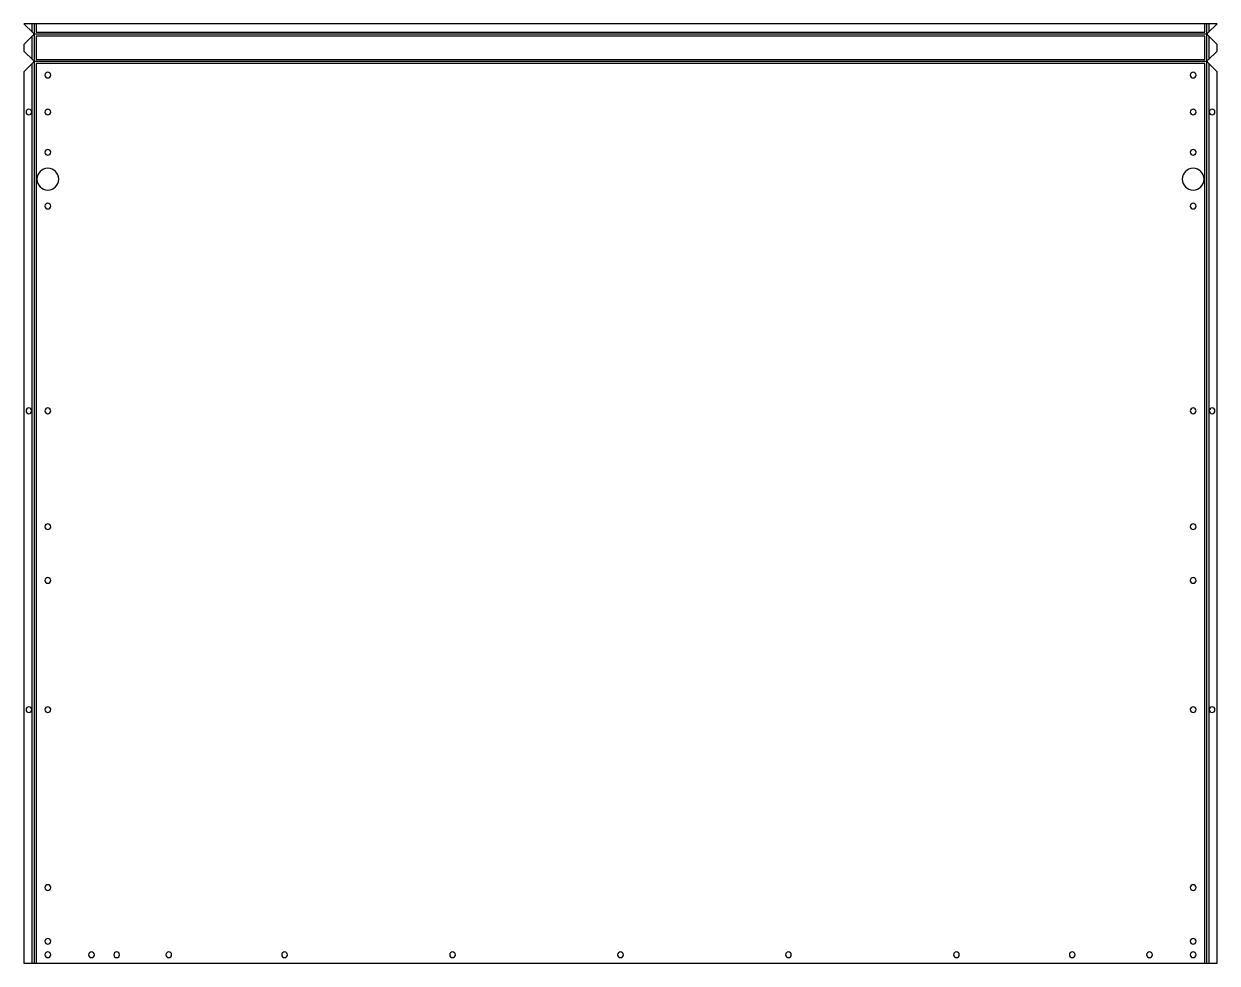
# Model space of a CAD drawing. Header units: millimetres. Extents: x 0 to 711, y 0 to 560.
import ezdxf

# ---------------------------------------------------------------- set-up
doc = ezdxf.new("R2010")
doc.units = ezdxf.units.MM

msp = doc.modelspace()

# ---------------------------------------------------------------- linework, layer by layer
at = {"layer": 'BEND'}
for p, q in [((6.13, 559.52), (6.13, 553.39)), ((704.39, 553.39), (704.39, 559.52)), ((704.74, 553.39), (5.79, 553.39)), ((6.13, 553.39), (6.13, 537.13)), ((704.39, 537.13), (704.39, 553.39)), ((704.74, 537.13), (5.79, 537.13)), ((6.13, 537.13), (6.13, 0)), ((704.39, 0), (704.39, 537.13))]:
    msp.add_line(p, q, dxfattribs=at)
at = {"layer": 'BEND_EXTENT'}
for p, q in [((5, 554.59), (5, 559.52)), ((7.26, 559.52), (7.26, 554.52)), ((7.26, 554.52), (703.26, 554.52)), ((703.26, 554.52), (703.26, 559.52)), ((705.52, 559.52), (705.52, 554.59)), ((5, 538.33), (5, 552.19)), ((705.52, 552.19), (705.52, 538.33)), ((5, 0), (5, 535.93)), ((7.26, 536), (7.26, 0)), ((703.26, 536), (7.26, 536)), ((703.26, 0), (703.26, 536)), ((705.52, 535.93), (705.52, 0))]:
    msp.add_line(p, q, dxfattribs=at)
msp.add_lwpolyline([(703.26, 538.26), (703.26, 552.26), (7.26, 552.26), (7.26, 538.26)], close=True, dxfattribs=at)
at = {"layer": 'INTERIOR_PROFILES', "extrusion": (0, 0, -1)}
for centre, radius in [((-14.26, 529), 1.7), ((-696.26, 529), 1.7), ((-3, 507), 1.7), ((-14.26, 507), 1.7), ((-696.26, 507), 1.7), ((-707.52, 507), 1.7), ((-14.26, 483), 1.7), ((-696.26, 483), 1.7), ((-14.26, 467), 6.5), ((-696.26, 467), 6.5), ((-14.26, 451), 1.7), ((-696.26, 451), 1.7), ((-3, 329), 1.7), ((-14.26, 329), 1.7), ((-696.26, 329), 1.7), ((-707.52, 329), 1.7), ((-14.26, 260), 1.7), ((-696.26, 260), 1.7), ((-14.26, 228), 1.7), ((-696.26, 228), 1.7), ((-3, 151), 1.7), ((-14.26, 151), 1.7), ((-696.26, 151), 1.7), ((-707.52, 151), 1.7), ((-14.26, 45), 1.7), ((-696.26, 45), 1.7), ((-14.26, 13), 1.7), ((-696.26, 13), 1.7), ((-14.26, 5), 1.7), ((-40.26, 5), 1.7), ((-55.26, 5), 1.7), ((-86.26, 5), 1.7), ((-155.26, 5), 1.7), ((-255.26, 5), 1.7), ((-355.26, 5), 1.7), ((-455.26, 5), 1.7), ((-555.26, 5), 1.7), ((-624.26, 5), 1.7), ((-670.26, 5), 1.7), ((-696.26, 5), 1.7)]:
    msp.add_circle(centre, radius, dxfattribs=at)
at = {"layer": 'OUTER_PROFILES'}
msp.add_lwpolyline([(710.52, 547.19), (705.03, 552.69, -0.414214), (705.03, 554.1), (710.45, 559.52), (0.07, 559.52), (5.49, 554.1, -0.414214), (5.49, 552.69), (0, 547.19), (0, 543.33), (5.49, 537.84, -0.414214), (5.49, 536.42), (0, 530.93), (0, 0), (710.52, 0), (710.52, 530.93), (705.03, 536.42, -0.414214), (705.03, 537.84), (710.52, 543.33)], format="xyb", close=True, dxfattribs=at)

doc.saveas('drawing.dxf')
